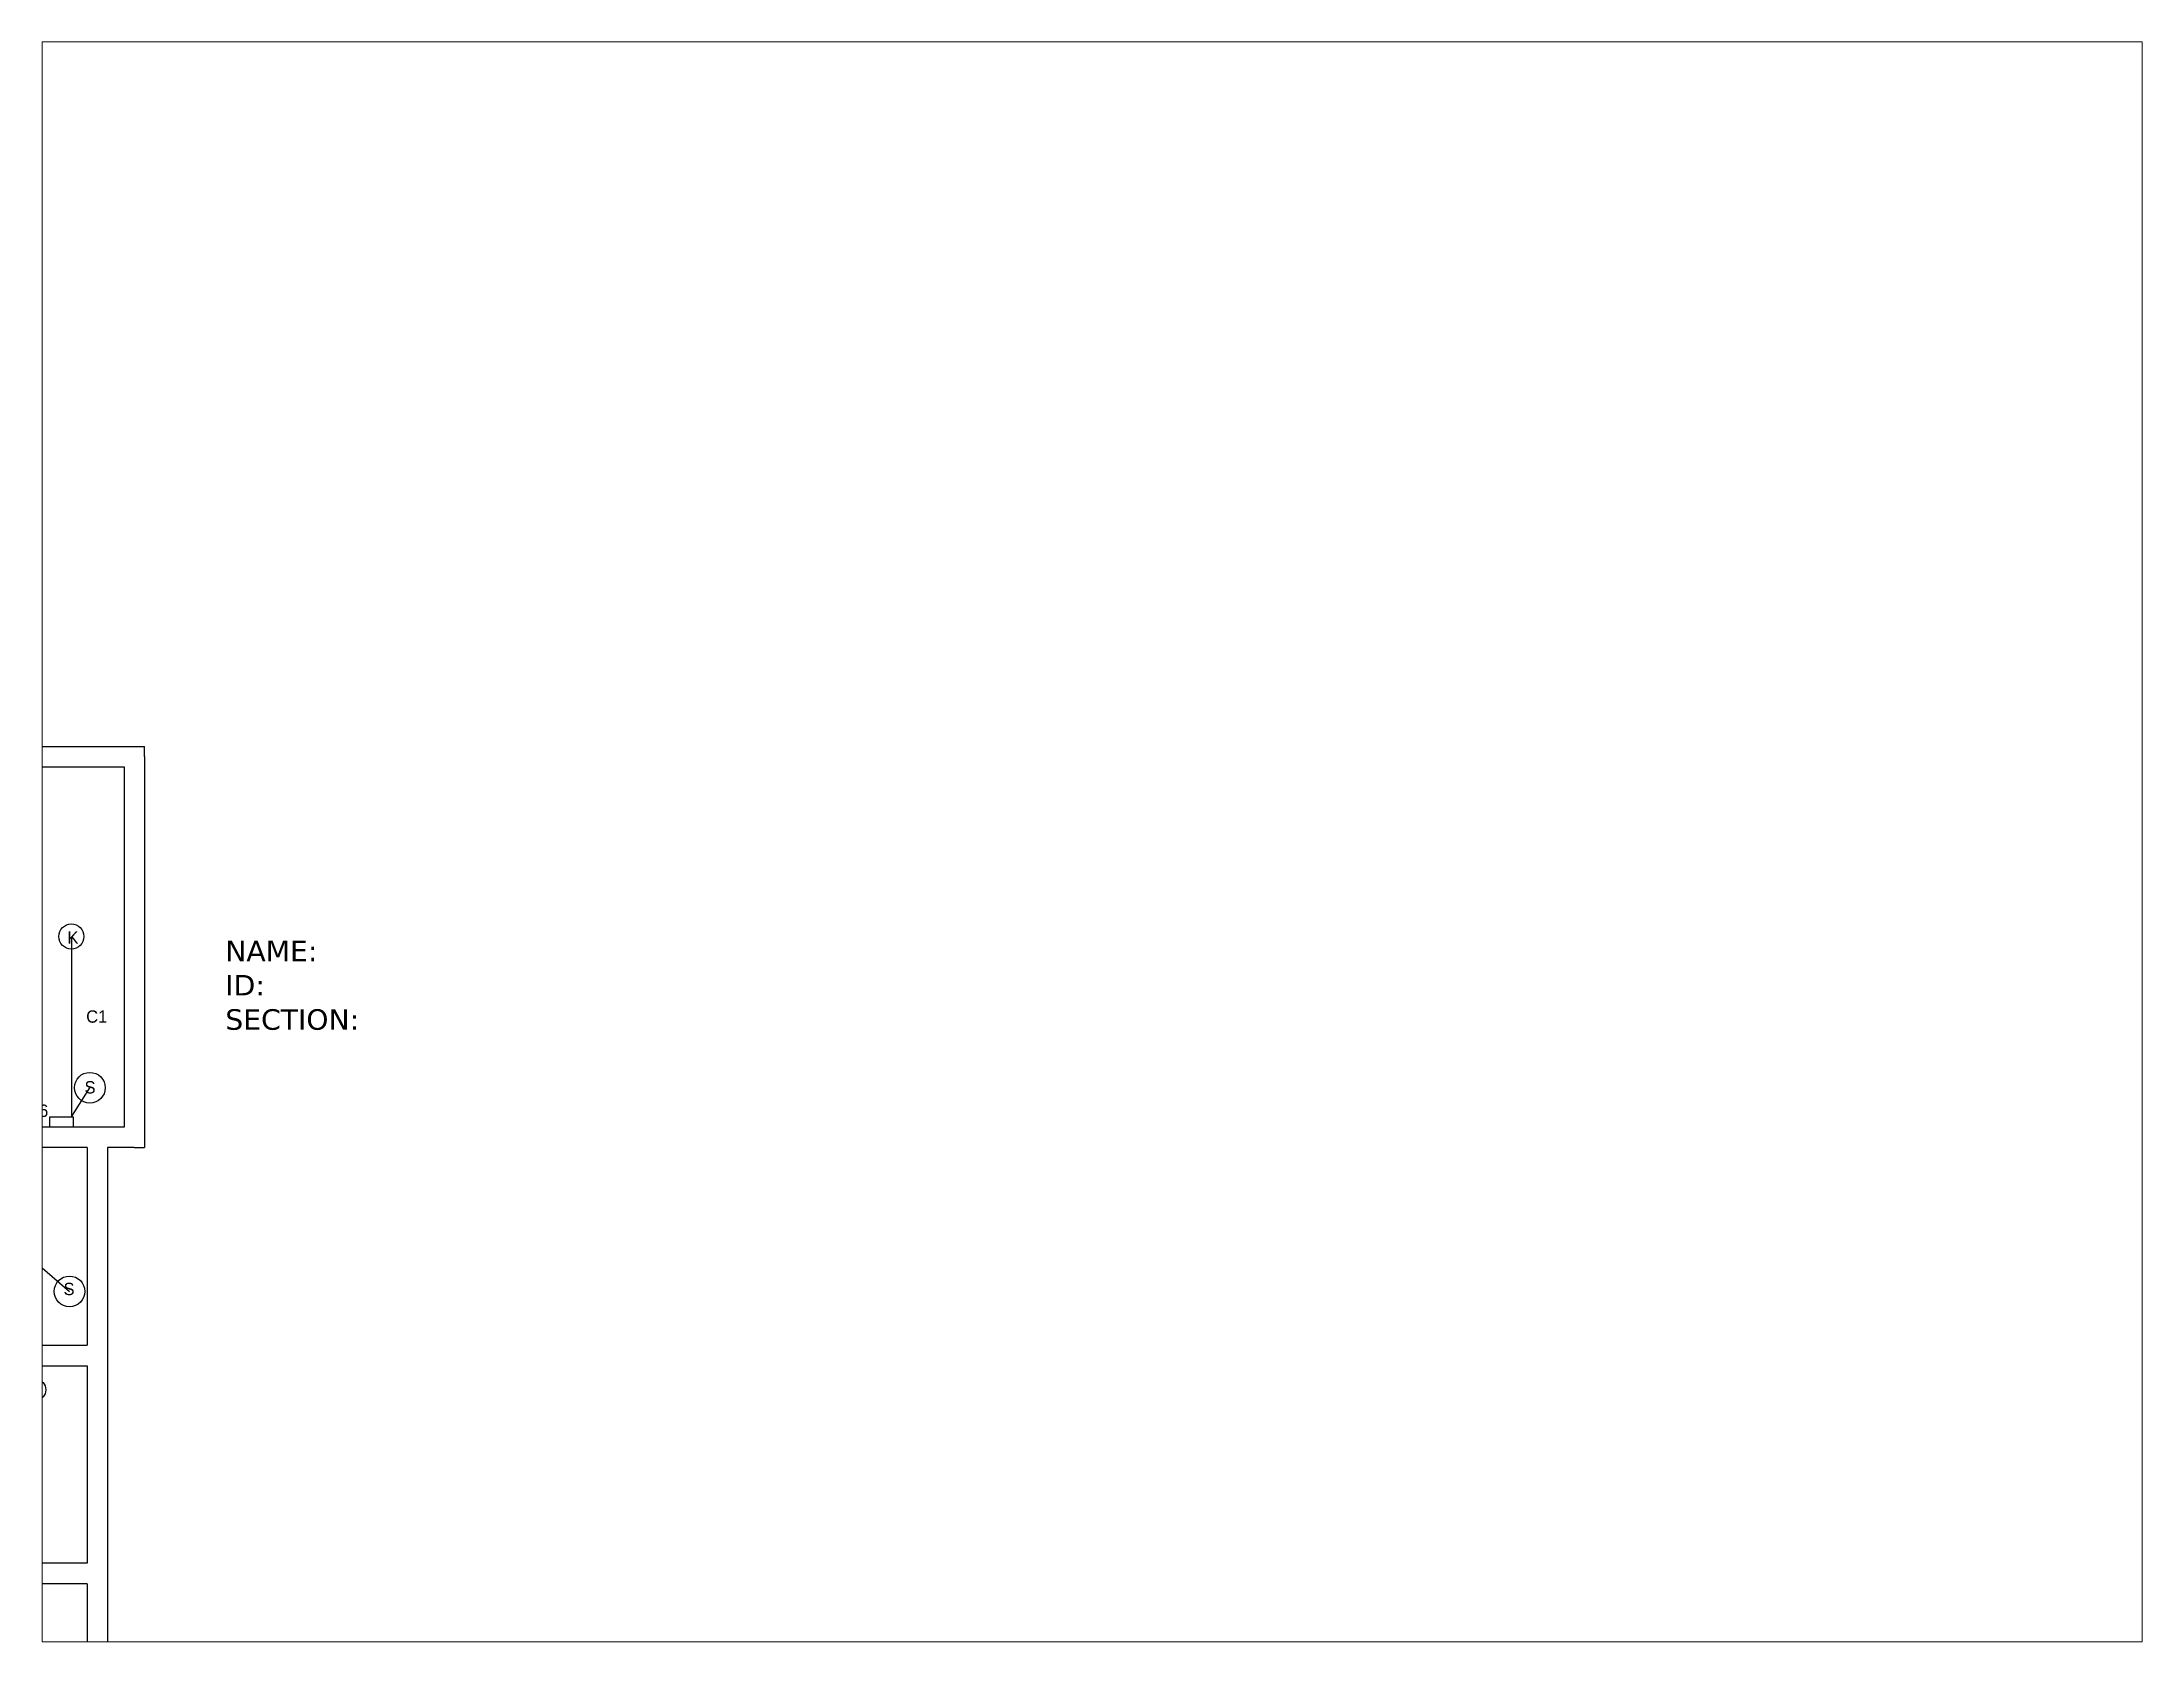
# Paper-space layout 'Layout2' of a CAD drawing. Header units: inches. Extents: x 1.05 to 9.45, y 0.8 to 7.2.
# The model-space entities are those that its viewports show. They can reach past a viewport. Long polylines and large blocks are cut down to what shows.
import ezdxf

# ---------------------------------------------------------------- set-up
doc = ezdxf.new("R2010")
doc.units = ezdxf.units.IN
doc.header["$MEASUREMENT"] = 0
doc.linetypes.add('ACAD_ISO02W100', pattern=[15, 12, -3])
doc.layers.add('DL', color=254, linetype='ACAD_ISO02W100')

msp = doc.modelspace()

# ---------------------------------------------------------------- linework, layer by layer
for p, q in [((-447, 573.8), (-381, 573.8)), ((-381, 573.8), (-376, 573.8)), ((-376, 568.8), (-376, 573.8)), ((-442, 563.8), (-386, 563.8)), ((-386, 563.8), (-386, 388.8)), ((-376, 568.8), (-376, 383.8)), ((-399, 388.8), (-470, 388.8)), ((-404, 378.8), (-470, 378.8)), ((-404, 378.8), (-404, 282.8)), ((-394, 378.8), (-394, 277.8)), ((-381, 378.8), (-376, 378.8)), ((-376, 383.8), (-376, 378.8)), ((-500, 282.8), (-404, 282.8)), ((-394, 277.8), (-394, 171.8)), ((-505, 272.8), (-404, 272.8)), ((-428.9, 266.1), (-428.9, 273.1)), ((-404, 272.8), (-404, 176.8)), ((-404, 176.8), (-470, 176.8)), ((-404, 166.8), (-470, 166.8)), ((-404, 166.8), (-404, 70.8)), ((-394, 171.8), (-394, 65.8))]:
    msp.add_line(p, q)
at = {"linetype": 'ACAD_ISO02W100'}
for p, q in [((-386, 388.8), (-399, 388.8)), ((-381, 378.8), (-394, 378.8))]:
    msp.add_line(p, q, dxfattribs=at)
msp.add_lwpolyline([(-422.1, 393.7), (-410.7, 393.7), (-410.7, 388.7), (-422.1, 388.7)], close=True)
for centre, radius in [((-411.6, 481.4), 6.09), ((-402.6, 407.9), 7.46), ((-412.5, 308.9), 7.46), ((-428.9, 261.1), 4.97), ((-433.6, 185.3), 7.46)]:
    msp.add_circle(centre, radius)
at = {"layer": 'DL'}
for p, q in [((-411.6, 481.4), (-411.6, 393.7)), ((-411.6, 393.7), (-402.6, 407.9)), ((-445.1, 337), (-412.5, 308.9)), ((-428.9, 261.1), (-452.8, 221.7)), ((-445.7, 177), (-411.5, 97.8))]:
    msp.add_line(p, q, dxfattribs=at)

# ---------------------------------------------------------------- texts
at = {"char_height": 6, "attachment_point": 1}
for s, insert, width in [('K', (-413.5, 483.9), 19.379), ('S', (-405.2, 411.1), 22.052), ('S', (-415.4, 313.1), 23.293), ('L', (-430.6, 263.5), 27.27), ('T', (-434.5, 189.6), 26.898)]:
    msp.add_mtext(s, dxfattribs=dict(at, insert=insert, width=width))
at = {"attachment_point": 1}
for s, width, insert, char_height in [('{\\fVerdana|b0|i0|c0|p34;NAME: \\PID: \\PSECTION: }', 513.009, (-336.8, 479.4), 10), ('6', 5.18, (-427.3, 399.7), 6)]:
    msp.add_mtext_dynamic_manual_height_columns(s, width=width, gutter_width=1, heights=[0], dxfattribs=dict(at, insert=insert, char_height=char_height))
at = {"layer": 'DL', "insert": (-404.4, 445.5), "char_height": 6, "attachment_point": 1}
msp.add_mtext_dynamic_manual_height_columns('C1', width=11.852, gutter_width=1, heights=[0], dxfattribs=at)

psp = doc.layouts.new('Layout2')

# ---------------------------------------------------------------- viewports
at = {"layer": '0', "linetype": 'ACAD_ISO02W100'}
psp.add_viewport(center=(5.25, 4), size=(8.4, 6.4), view_center_point=(84.4432, 527.3216), view_height=777.626198, dxfattribs=at)

doc.saveas('drawing.dxf')
